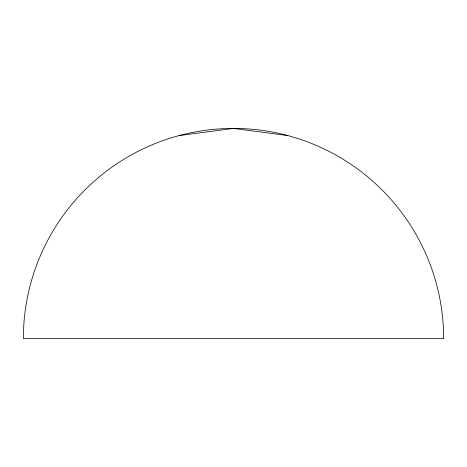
<?xml version="1.0" encoding="UTF-8"?>
<svg xmlns="http://www.w3.org/2000/svg" width="467" height="467" viewBox="0 0 467 467"><rect width="100%" height="100%" fill="white"/><g stroke="black" fill="none" stroke-linecap="round" stroke-linejoin="round"><path stroke-width="0.7" d="M179.112 135.588L233.5 128.425L287.888 135.588M443.65 338.575L23.35 338.575A210.15 210.15 0 0 1 233.5 128.425A210.15 210.15 0 0 1 443.65 338.575"/></g></svg>
